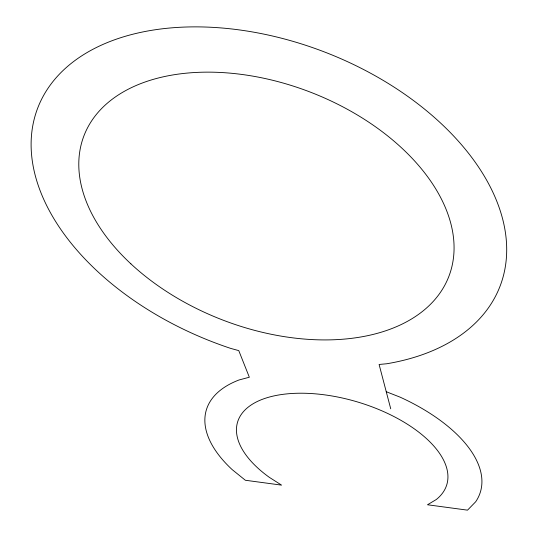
<?xml version="1.0" encoding="UTF-8"?>
<svg xmlns="http://www.w3.org/2000/svg" width="537" height="537" viewBox="0 0 537 537"><rect width="100%" height="100%" fill="white"/><g stroke="black" fill="none" stroke-linecap="round" stroke-linejoin="round"><path stroke-width="0.81" d="M386.244 391.715L400.139 397.165A143.023 70.414 16.6 0 1 475.668 501.78L467.519 510.15L427.499 504.767L436.279 499.524A109.172 53.66 16.6 0 0 399.159 419.343A109.172 53.66 16.6 0 0 258.982 400.716A109.172 53.66 16.6 0 0 269.332 477.346L281.576 485.133L245.342 480.253L232.179 469.62A143.023 70.414 16.6 0 1 239.093 379.954L249.336 377.229L238.77 350.614L230.782 348.426A247.718 155.388 21.1 0 1 55.673 78.268A247.718 155.388 21.1 0 1 431.896 115.26A247.718 155.388 21.1 0 1 386.741 363.757L379.102 364.469L390.728 408.805M130.88 263.835A195.535 122.08 21.1 0 0 446.589 281.69A195.535 122.08 21.1 0 0 221.835 72.542A195.535 122.08 21.1 0 0 130.88 263.835"/></g></svg>
